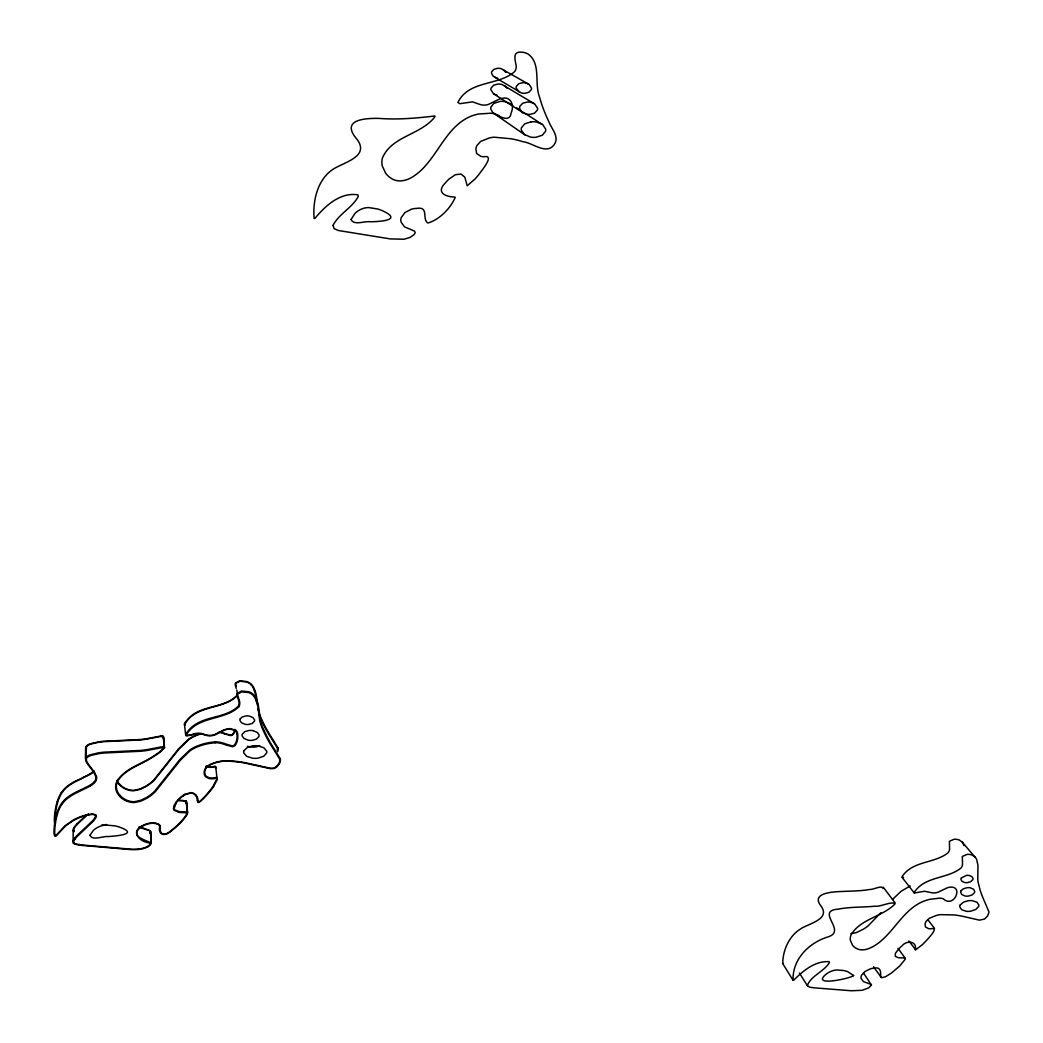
<?xml version="1.0" encoding="UTF-8"?>
<svg xmlns="http://www.w3.org/2000/svg" width="1043" height="1043" viewBox="0 0 1043 1043"><rect width="100%" height="100%" fill="white"/><g stroke="black" fill="none" stroke-linecap="round" stroke-linejoin="round"><path stroke-width="1.5" d="M85.63 759.408L85.735 747.362M117.989 780.555C126.268 768.326 141.705 764.571 153.49 756.657A93.779 85.187 -1.1 0 0 157.154 754.272A62.358 56.465 -2.7 0 0 160.661 751.69L164.455 747.701L163.099 736.032A5.124 4.615 -5.6 0 0 161.157 736.11M164.416 747.662L164.077 746.853M185.602 734.52L184.402 723.855M73.219 829.954L73.088 841.74M148.197 846.512L148.68 846.212A10.274 9.048 -6 0 0 150.062 845.143L151.287 843.252L150.518 831.245L149.71 832.979M141.626 826.499C128.106 836.655 146.216 839.85 151.3 843.161L150.322 830.723L139.254 826.656M86.36 747.531L86.452 749.122M86.386 758.952L86.478 760.556A11.343 10.143 -2.5 0 0 87.338 762.55A22.855 20.482 -2.9 0 0 88.355 764.18L94.665 772.511L96.464 776.67M164.403 747.987L163.555 736.919M85.761 758.352L85.787 760.49A12.047 10.782 -2.5 0 0 86.699 762.616A23.546 21.095 -2.9 0 0 87.755 764.297L93.596 771.911L95.773 776.566M184.989 723.998C195.888 704.651 223.176 709.892 237.061 695.89A9.27 8.474 -9 0 0 237.348 695.316M186.228 735.08C197.296 715.524 224.884 720.804 238.964 706.632M215.562 768.43L215.771 767.022L217.127 779.421M57.274 801.441L56.531 804.01A88.694 78.46 -5.8 0 0 54.432 817.399L54.353 820.202A28.096 24.771 -3 0 0 54.366 820.88A37.47 33.063 -3.4 0 0 54.432 821.884A9.922 8.735 -2.2 0 0 54.497 822.484L54.588 823.044A2.634 2.321 -1.9 0 0 54.692 823.435L54.744 823.657M56.948 812.979L56.205 815.574A89.737 79.177 -5.9 0 0 54.08 829.094L54.001 831.923A28.422 25.006 -3.2 0 0 54.014 832.601A37.913 33.363 -3.6 0 0 54.08 833.618A10.039 8.813 -2.4 0 0 54.145 834.231L54.236 834.791A2.673 2.347 -2.1 0 0 54.34 835.182L55.292 836.264M217.009 779.799L216.957 779.968A10.717 9.596 -8.5 0 1 216.814 780.347L214.024 785.705M216.266 780.19L213.463 785.627A69.946 62.828 -5.4 0 1 207.935 792.941L206.032 795.17A90.532 81.406 -4.3 0 1 202.564 798.821L200.804 800.463A17.444 15.567 -7.6 0 1 199.487 801.532A6.362 5.671 -8.1 0 1 198.991 801.832A1.943 1.734 -8.2 0 1 198.522 802.067M184.533 723.542L184.859 722.812A2.229 2.021 -6.5 0 0 185.159 722.486L185.263 722.343A10.704 9.687 -7.3 0 1 185.706 721.73L186.189 721.156A20.312 18.37 -7.8 0 1 186.866 720.4C199.187 704.403 223.241 709.044 236.474 695.837A8.592 7.836 -9 0 0 237.1 691.574A17.861 16.297 -8.4 0 0 236.774 690.088M185.419 802.276L185.667 801.22M185.68 734.311L186.058 733.477A2.255 2.034 -6.7 0 0 186.358 733.138L186.567 732.864A10.834 9.791 -7.5 0 1 186.919 732.382L187.414 731.795A20.56 18.552 -8 0 1 188.092 731.039C200.569 714.859 224.897 719.54 238.286 706.189A8.696 7.914 -9.2 0 0 238.925 701.874A18.083 16.453 -8.6 0 0 238.43 699.775L237.322 696.346A11.799 10.769 -10.3 0 1 237.1 695.368L237.035 694.847M149.671 831.701L149.723 830.828M117.364 780.503C125.655 768.13 141.222 764.323 153.112 756.358A93.166 84.626 -1.1 0 0 156.75 753.985M882.899 888.375C882.326 884.712 872.887 889.992 869.523 889.496C860.983 891.035 852.274 890.97 843.631 891.413C835.274 891.739 810.15 892.091 820.893 905.898C831.154 919.522 808.09 923.511 800.242 929.157C788.873 936.262 782.798 950.616 782.732 963.523L783.345 963.484M162.591 736.984L162.864 736.475A3.65 3.285 -5.6 0 0 161.235 736.58M176.397 802.536L174.129 808.468A3.377 2.999 -7.3 0 0 174.95 809.916L178.848 811.467A25.397 22.659 -7.4 0 0 183.555 811.767L186.736 811.962L187.584 813.045L186.319 801.167L182.408 800.385A25.097 22.451 -7.2 0 1 177.74 800.085M74.575 838.324L74.157 838.911A8.983 7.875 -3.3 0 0 73.153 840.893L73.114 841.284A2.881 2.529 -3.1 0 0 73.531 843.031M75.148 838.885L74.757 839.446A8.253 7.249 -3.4 0 0 73.831 841.245L73.805 841.584A2.19 1.917 -3.1 0 0 74.105 842.913M235.249 745.21L235.874 744.324A13.989 12.646 -9.1 0 0 236.957 741.769L237.178 741.117A23.324 21.082 -8.5 0 0 237.791 737.779L237.765 734.363A8.018 7.249 -9.4 0 0 235.314 729.748M163.06 737.675L163.464 736.997M880.905 912.677L868.493 925.519A40.025 32.972 -31.8 0 1 863.526 929.117L856.277 932.651L850.905 933.589M892.495 899.444L901.126 891.244L910.226 885.937M76.999 823.905L86.569 814.883M94.418 771.129L93.648 771.872A19.269 17.209 -1.7 0 1 91.419 773.515L89.802 774.493A64.64 58.017 0.3 0 1 87.025 775.979L76.074 780.829A81.563 71.68 -4.8 0 0 73.297 782.302L72.084 783.006A49.477 43.676 -3.7 0 0 70.585 783.906L67.925 785.757A30.821 27.261 -3 0 0 61.224 792.823M94 782.159L93.27 782.863A18.787 16.74 -1.9 0 1 91.093 784.466L89.502 785.431A64.731 57.965 0.1 0 1 86.712 786.917L75.983 792.159A82.514 72.319 -5 0 0 73.166 793.645L71.941 794.349A50.064 44.08 -3.9 0 0 70.429 795.274L67.73 797.139A31.186 27.509 -3.2 0 0 60.963 804.27A42.867 37.822 -3.7 0 0 56.987 812.992M55.84 835.521L56.244 835.117A22.803 20.039 -1.2 0 0 56.817 834.504L65.148 825.652L73.44 819.928A52.958 46.335 -4.4 0 1 86.217 814.935L92.345 813.97L95.747 814.752A2.125 1.877 -3.4 0 1 96.321 815.561A2.777 2.451 -3.4 0 1 96.321 816.786L94.222 820.137A43.024 38.056 -1.6 0 1 92.905 821.584L77.443 836.251A34.927 30.599 -4.5 0 0 75.135 838.885M88.512 813.749L77.521 824.061A34.51 30.312 -4.3 0 0 75.252 826.669L74.861 827.229A8.161 7.171 -3.1 0 0 73.962 829.016L73.923 829.341A2.164 1.903 -2.9 0 0 74.222 830.658M93.531 771.298L93.166 771.637A18.565 16.584 -1.7 0 1 91.015 773.228L89.437 774.18A63.949 57.404 0.3 0 1 86.686 775.653L82.449 777.726M276.369 766.761L273.618 768.222L270.463 768.261L244.284 762.498A139.553 121.888 -9.6 0 0 238.026 761.599L237.139 761.481A91.615 80.819 -9.7 0 0 227.504 760.751L225.066 760.803A35.671 31.838 -9.6 0 0 210.829 764.128L207.648 765.901M276.773 766.996L274.126 768.495L270.528 768.691L244.101 762.902A138.836 121.275 -9.6 0 0 237.869 762.003L236.996 761.898A90.91 80.207 -9.6 0 0 227.439 761.155L225.027 761.207M182.747 796.187L182.277 796.539A31.785 28.187 -8.6 0 0 176.41 802.549M208.052 766.162L211.077 764.467A34.98 31.212 -9.6 0 1 225.027 761.09M141.248 826.239C129.827 833.109 141.613 842.966 150.414 842.874M91.51 785.196L89.881 786.174M220.516 732.173L214.636 735.015A13.82 12.516 -8.1 0 1 206.032 735.354L201.925 734.103M220.894 731.964L222.407 731.143M184.728 794.388L190.895 792.654A7.001 6.232 -7.8 0 1 195.641 794.74M82.775 778.065L76.426 781.155A80.872 71.067 -4.8 0 0 73.662 782.615L72.462 783.306A48.786 43.063 -3.7 0 0 70.989 784.193L68.382 786.018A30.117 26.649 -3 0 0 61.837 792.915A41.668 36.857 -3.5 0 0 57.978 801.389L57.222 803.931A88.251 78.069 -5.8 0 0 55.136 817.204L55.057 818.859A39.908 35.214 -3.5 0 0 55.07 820.632A21.655 19.087 -2.7 0 0 55.188 822.184A9.126 8.031 -2.2 0 0 55.318 822.849L55.37 823.123M259.876 745.888L255.731 746.944A18.787 17.014 -10.8 0 1 250.516 746.957L247.413 746.293M191.534 734.885L193.633 734.363A30.912 27.77 -8 0 1 195.784 733.92A13.768 12.412 -7.7 0 1 201.938 734.05M190.713 734.663L190.048 734.82A35.306 32.111 -6.2 0 1 188.379 735.198L188.04 735.263A7.327 6.623 -6.8 0 1 186.684 735.406M55.475 836.277L55.553 836.251A3.298 2.894 -2 0 0 56.322 835.704L56.791 835.287A23.715 20.834 -1.1 0 0 57.378 834.648L65.644 825.86L73.792 820.241A52.254 45.723 -4.4 0 1 86.4 815.3L92.345 814.361L95.265 814.987A1.812 1.591 -3.4 0 1 95.617 816.434L93.661 819.55A42.489 37.587 -1.5 0 1 92.371 820.971L76.908 835.626A35.618 31.199 -4.5 0 0 74.561 838.324M140.075 848.859L138.406 849.067A52.515 46.622 -5.1 0 1 130.975 849.185L85.917 845.338M531.135 121.822L524.668 123.869L521.422 127.846A4.798 4.511 -70.8 0 0 521.291 129.971L524.121 134.325L530.248 136.998A21.329 20.013 -71.3 0 0 535.841 137.298L542.282 135.251L545.541 131.301A4.785 4.498 -69.9 0 0 545.672 129.176L542.868 124.821L523.377 112.227M161.13 736.032L160.935 736.045A20.821 18.709 -5.9 0 0 159.957 736.189L146.385 738.757A88.238 80.806 -2.2 0 1 139.814 739.552L103.661 741.247A91.601 80.859 -4.4 0 0 98.264 741.925L90.624 743.685A17.105 15.306 -2.5 0 0 88.785 744.441L87.899 744.924A5.45 4.876 -2 0 0 85.591 747.31M161.183 736.436L161 736.462A20.26 18.2 -5.9 0 0 160.048 736.593L146.476 739.161A88.929 81.432 -2.2 0 1 139.866 739.969L103.726 741.664A90.897 80.246 -4.4 0 0 98.368 742.342L90.871 744.063A16.427 14.693 -2.5 0 0 89.111 744.78L88.277 745.237A4.654 4.172 -2 0 0 86.191 747.479M162.134 747.675L161.952 747.701A20.508 18.383 -6.1 0 0 160.987 747.831L147.246 750.438A90.05 82.28 -2.5 0 1 140.557 751.26L103.974 753.007A92.006 81.015 -4.6 0 0 98.55 753.698L90.963 755.445A16.623 14.837 -2.7 0 0 89.177 756.175L88.329 756.631A4.707 4.211 -2.2 0 0 86.204 758.9M106.66 824.557L101.588 825.13M215.014 766.761L214.858 766.774A6.793 6.089 -8.9 0 0 214.18 766.879L212.524 767.166A11.786 10.599 -8.5 0 1 207.348 766.944L206.162 766.527M903.59 877.515L901.999 876.837C912.312 860.566 934.632 863.682 948.152 852.718A7.132 5.828 -34.9 0 0 949.599 849.132L949.391 841.297L954.11 839.25A13.207 10.782 -35 0 1 959.391 840.084L962.311 842.183L976.47 858.91L977.956 865.103L977.786 879.119A30.443 24.511 -35.4 0 0 978.099 882.143L980.016 889.679A147.519 117.09 -37.9 0 0 984.383 901.139L988.999 911.999L987.669 915.884L984.566 919.039L979.403 920.135L962.767 916.328A83.844 67 -31.8 0 0 959.56 915.702L958.348 915.493A124.339 98.902 -30.9 0 0 953.863 914.894L940.199 914.646A26.792 21.577 -32.9 0 0 936.249 915.493L929.287 918.309L926.093 921.386A8.566 6.923 -33.1 0 0 925.089 923.876L925.376 926.875L928.518 928.648A10.052 8.135 -33.1 0 0 930.917 928.765C939.926 926.614 927.944 938.713 925.988 941.008A100.024 82.384 -32.3 0 1 922.442 944.58L915.689 949.834L908.883 940.942M216.618 778.247L216.475 778.247A6.884 6.154 -9.1 0 0 215.771 778.352L214.102 778.652A11.929 10.704 -8.7 0 1 208.861 778.43M215.158 742.851L213.02 742.968A48.695 43.506 -9.1 0 0 198.157 746.579L197.296 746.84A33.193 29.752 -8.6 0 0 189.969 750.908L180.191 760.438L155.159 791.898A47.026 42.085 -3.8 0 1 146.998 798.195L140.974 801.115L134.743 802.497A15.423 13.728 -4.9 0 1 130.362 802.21L127.011 801.246M215.132 742.016L212.941 742.134A49.373 44.119 -9.1 0 0 197.87 745.797L196.997 746.058A33.884 30.364 -8.6 0 0 189.526 750.217L179.618 759.852L154.638 791.272A46.322 41.446 -3.8 0 1 146.607 797.465L140.701 800.32L134.69 801.663A14.719 13.103 -4.9 0 1 130.505 801.389L127.285 800.45A20.039 17.861 -4.9 0 1 119.554 794.909M230.646 728.809L235.105 729.957M230.555 729.24L234.662 730.269M85.265 845.286L82.632 845.091A69.725 61.993 -2.7 0 1 80.663 844.895L79.359 844.726M79.242 845.104L80.572 845.273A70.416 62.619 -2.7 0 0 82.553 845.469L130.91 849.602A53.206 47.235 -5.1 0 0 138.458 849.471L140.166 849.224A19.648 17.327 -5.7 0 0 148.223 846.564M253.175 730.674L257.36 732.473L259.055 735.067A3.572 3.233 -11 0 1 258.912 736.554L256.382 739.161L252.197 740.347A13.168 11.929 -10.7 0 1 247.999 740.139L243.814 738.353L242.093 735.758A3.572 3.233 -10.4 0 1 242.237 734.259L244.766 731.651L248.977 730.465A13.142 11.864 -10.6 0 1 253.175 730.674M498.137 115.356L499.18 115.604M902.078 877.372L914.281 893.004L924.554 891.257L931.712 892.73A12.125 9.869 -34 0 0 937.944 892.26L947.422 887.776A10.443 8.461 -34 0 1 949.547 887.241C964.214 885.077 953.954 909.092 943.185 898.701A20.469 16.571 -33.3 0 0 939.587 898.153L929.808 899.314A47.743 38.487 -32.7 0 0 924.32 900.969C904.816 908.375 895.585 929.026 880.109 941.738A40.625 33.298 -31.7 0 1 875.051 945.375C869.549 948.882 862.118 951.894 855.951 948.178A17.953 14.654 -31.5 0 1 852.509 945.219L850.332 940.225A13.077 10.665 -31.4 0 1 851.075 934.815C860.527 918.779 882.143 916.914 894.803 904.164C893.486 900.239 879.614 907.319 875.012 906.198C862.809 907.397 850.436 906.745 838.35 909.131C814.374 910.852 847.881 931.099 827.712 936.992C808.664 942.911 792.276 959.495 793.071 980.29L793.684 980.251C803.032 970.824 815.131 960.681 829.12 961.672L829.354 962.715C823.748 971.737 811.363 975.596 807.282 985.439L809.342 987.069L813.788 987.799L851.323 990.759L862.144 990.302L868.454 987.995L871.44 985.114L863.513 972.989M202.146 733.698L206.266 734.95A13.194 11.955 -8.2 0 0 214.845 734.494L222.107 730.804A16.088 14.524 -9.5 0 1 230.646 728.64M208.874 778.417L206.54 777.439A5.737 5.137 -8.6 0 1 204.35 774.532L204.128 772.863A9.596 8.605 -8.8 0 1 207.596 765.849M497.12 115.043L492.739 112.475L490.797 109.02A4.459 4.211 -74.3 0 1 490.901 107.038L493.913 103.335L499.936 101.432A19.713 18.605 -72.9 0 1 505.164 101.719L509.193 103.14M185.524 801.024L182.369 800.776A25.775 23.063 -7.2 0 1 178.001 800.529M224.48 733.425L230.738 735.185A3.312 2.986 -9.4 0 0 232.889 733.907L233.332 733.333A12.555 11.369 -8.9 0 0 234.466 730.713L234.688 730.087A22.346 20.247 -8.4 0 0 234.844 729.461M206.149 766.031L207.596 766.553A11.108 9.987 -8.5 0 0 212.459 766.761L214.089 766.475A7.497 6.727 -8.9 0 1 214.845 766.357M186.762 812.862L183.568 812.627A26.088 23.285 -7.4 0 1 178.718 812.314L174.22 810.307A4.055 3.598 -7.3 0 1 173.477 808.82L173.816 805.939L175.85 802.432A32.476 28.8 -8.6 0 1 181.86 796.304L182.342 795.926A20.521 18.239 -8.2 0 1 184.728 794.388M523.143 112.84L525.581 113.87A14.785 13.859 -72.9 0 0 530 114.378L534.511 113.165L537.354 110.128A4.003 3.755 -72 0 0 537.601 108.303L534.798 104.039L502.126 84.548A13.755 12.959 -74.9 0 0 497.967 84.053L493.743 85.187L491.097 88.042A3.742 3.533 -75.8 0 0 490.875 89.75L493.548 93.753L523.143 112.84L520.809 110.897L519.623 108.133A4.003 3.768 -72.6 0 1 519.857 106.295L522.712 103.244L527.223 102.045A14.693 13.807 -71.7 0 1 531.656 102.553L534.094 103.596M494.408 77.052L521.226 92.853A12.659 11.851 -74.5 0 0 525.007 93.296L528.866 92.266L531.291 89.672A3.429 3.207 -73.8 0 0 531.5 88.107L529.101 84.431L501.24 68.734A11.89 11.186 -76.2 0 0 497.654 68.303L494.017 69.281L491.735 71.745A3.246 3.051 -77 0 0 491.54 73.232L492.896 75.891L496.39 77.899A11.955 11.212 -77.1 0 0 497.824 78.212M528.501 84.053L526.415 83.166A12.594 11.812 -73.6 0 0 522.621 82.71L518.762 83.74L516.337 86.36A3.429 3.22 -74.4 0 0 516.129 87.925L519.14 91.967M541.995 124.195L536.754 122.122A21.147 19.895 -69.3 0 0 531.135 121.822M139.293 827.229L149.618 830.71M493.548 93.753L496.494 95.148A13.833 12.998 -76 0 0 497.315 95.356M504.408 85.526L507.25 88.342M503.221 69.581L505.855 72.462M512.739 105.382L510.079 103.661L511.605 104.874M516.728 107.95L520.718 110.506M494.265 113.674L524.994 134.938M975.44 857.32L972.48 855.208A13.403 10.886 -34.9 0 0 967.148 854.373L962.337 856.446L962.533 864.373A7.236 5.893 -34.8 0 1 961.059 867.998C947.318 879.106 924.698 875.99 914.203 892.469L914.281 893.004M185.693 735.524L185.876 735.68A1.851 1.669 -6.9 0 0 186.619 735.81A8.018 7.249 -6.8 0 0 188.131 735.667L188.483 735.615A35.997 32.737 -6.2 0 0 190.191 735.224L194.233 733.79A28.396 25.527 -7.9 0 1 195.693 733.503A14.472 13.037 -7.7 0 1 202.173 733.646M873.512 966.809L881.504 977.682L885.311 976.861L891.348 973.132L899.679 966.027L905.376 959.091L904.816 958.048L898.375 957.735L895.324 956.34L895.389 953.367L898.74 948.908A29.804 23.976 -32 0 1 901.817 946.066C906.302 940.147 917.162 940.682 915.376 949.691M871.4 984.54L863.408 981.606L861.075 978.425A6.388 5.163 -30.7 0 1 861.466 975.414L864.777 971.646L870.058 968.999A15.515 12.529 -30.7 0 1 874.217 968.165C881.139 966.483 880.8 972.532 880.605 977.017M195.667 794.727L197.062 796.656A10.821 9.635 -7.7 0 1 197.766 798.755L198.118 801.102M184.442 724.781L184.676 725.002A1.825 1.656 -6.7 0 0 185.146 725.12M927.918 919.835L934.58 928.439M883.317 887.28L895.233 903.055M150.505 842.966L149.579 844.96A9.57 8.435 -6 0 1 148.289 845.951L147.832 846.251A18.957 16.714 -5.7 0 1 140.075 848.806M898.023 948.335L905.35 958.4M198.379 802.002L198.392 802.028A3.455 3.077 -8.4 0 1 198.17 801.337L198.157 801.35M962.311 842.183L964.058 845.625M799.433 973.028L807.53 985.961M782.537 963.25L792.876 980.016M261.832 721.221L259.903 716.88A74.705 68.212 -15.7 0 1 259.212 715.146M215.862 767.1L215.353 766.422A1.708 1.538 -8.8 0 0 214.845 766.37M159.631 825.978C157.819 836.747 166.241 836.356 172.382 830.059A59.907 53.336 -4.9 0 0 175.237 827.777L178.118 825.182A76.765 68.46 -4.2 0 0 183.803 819.12L186.202 815.978A20.638 18.331 -6.8 0 0 186.827 814.974A11.225 9.961 -7.3 0 0 187.114 814.453A7.953 7.053 -7.4 0 0 187.349 813.944L186.358 801.311L187.571 812.81M236.239 688.38L235.509 686.098A11.656 10.665 -10.2 0 1 235.288 685.121L235.223 684.612A4.172 3.82 -9.7 0 1 235.366 683.217L239.538 680.844L246.761 681.548A12.32 11.264 -9.9 0 1 251.911 684.834A19.556 17.848 -9.5 0 1 255.131 691.326M277.151 747.701L271.48 738.457A158.966 145.538 -21.2 0 1 261.845 721.221M280.124 758.548L274.335 749.043A160.192 146.307 -21.3 0 1 264.635 731.73L262.68 727.375A74.913 68.225 -15.8 0 1 261.584 724.572L261.428 724.077A38.891 35.358 -13.6 0 1 260.098 718.536L258.886 708.823A64.953 58.93 -7.2 0 0 257.869 703.451L257.321 701.587M279.511 758.926L273.787 749.604A160.922 146.972 -21.3 0 1 264.035 732.199L262.08 727.818A75.631 68.877 -15.8 0 1 260.972 724.989L260.802 724.494A37.822 34.38 -13.5 0 1 259.551 719.487L258.234 709.123A64.275 58.304 -7.2 0 0 257.23 703.816L256.695 701.978M277.842 747.727L272.119 738.327A158.314 144.938 -21.2 0 1 262.523 721.156L260.581 716.841A74.027 67.586 -15.7 0 1 259.511 714.064L259.342 713.581A38.435 35.019 -13.4 0 1 258.116 708.705M255.287 691.3L255.809 693.139A64.184 58.369 -6.9 0 1 256.813 698.458L257.686 705.576M254.583 691.3L255.105 693.113A63.48 57.73 -6.9 0 1 256.096 698.367M236.305 686.294L236.135 685.733A10.978 10.039 -10.2 0 1 235.94 684.821L235.901 684.586A3.742 3.429 -9.7 0 1 235.979 683.204L239.877 681.235L246.461 681.939A11.629 10.626 -9.9 0 1 251.337 685.055M186.893 813.032L186.241 814.935A19.791 17.575 -6.8 0 1 185.628 815.9L183.281 818.99A76.087 67.86 -4.2 0 1 177.623 824.987L174.794 827.568A59.229 52.724 -4.9 0 1 171.978 829.824C165.615 836.017 158.901 836.134 160.283 825.965A4.302 3.794 -6.5 0 0 159.201 824.583A7.04 6.219 -6.4 0 0 156.411 823.383L155.928 823.214A17.835 15.723 -6.4 0 0 141.405 826.408M217.361 778.261L216.827 777.439A1.734 1.551 -9 0 0 216.383 777.413A7.588 6.793 -9.1 0 0 215.614 777.53L213.984 777.83A11.238 10.078 -8.7 0 1 209.056 777.622L206.931 776.722A5.046 4.524 -8.6 0 1 205.002 774.141L204.806 773.006A8.879 7.966 -8.8 0 1 208.013 766.123M55.018 835.326L54.953 835.039A9.244 8.109 -2.4 0 1 54.836 834.374A21.916 19.269 -2.9 0 1 54.705 832.809A40.39 35.553 -3.7 0 1 54.705 831.023L54.771 829.341A89.333 78.812 -6 0 1 56.909 815.939L57.626 813.371A42.189 37.209 -3.7 0 1 61.498 804.779M197.323 800.424L197.714 802.158A7.275 6.493 -8.4 0 0 198.17 802.393L198.626 802.432A2.738 2.438 -8.2 0 0 199.317 802.119L199.422 802.067A6.167 5.489 -8.1 0 0 199.865 801.78A18.122 16.166 -7.6 0 0 201.247 800.672L203.033 799.016A91.184 81.993 -4.3 0 0 206.527 795.327L207.518 794.218A75.344 67.704 -5.1 0 0 214.089 785.731M256.109 698.367L256.474 701.235M150.518 831.375L151.287 842.966M197.296 800.164L197.231 799.668A20.808 18.513 -7.2 0 0 197.166 799.251L197.049 798.586A9.139 8.135 -7.7 0 0 196.397 796.709L195.119 794.922A6.31 5.619 -7.8 0 0 190.83 793.006L185.054 794.701A19.83 17.614 -8.2 0 0 182.747 796.187M237.048 734.259L237.074 737.531A22.607 20.443 -8.5 0 1 236.474 740.778L236.279 741.404A12.699 11.473 -9.1 0 1 235.118 744.05L234.662 744.637A3.351 3.025 -9.6 0 1 232.485 745.967L226.135 744.141A27.939 25.084 -8.7 0 0 215.145 741.808M186.371 801.402L186.149 802.523A7.862 6.988 -7.2 0 1 185.915 803.032M163.451 736.853L164.416 747.922M85.604 748.405L85.643 758.926L85.774 749.474A11.903 10.678 -2.2 0 0 86.034 750.282M95.93 776.553A7.901 7.027 -2.4 0 1 94.013 782.172M85.617 758.3A5.515 4.928 -2.2 0 1 87.964 755.927L88.838 755.406A17.314 15.449 -2.7 0 1 90.702 754.65L98.433 752.863A92.684 81.602 -4.6 0 1 103.896 752.172L140.479 750.425A89.307 81.615 -2.5 0 0 147.128 749.604L160.857 746.997A21.069 18.878 -6.1 0 1 161.848 746.866L162.056 746.84A5.176 4.654 -5.8 0 1 164.038 746.788M119.528 794.922A15.71 13.989 -4.7 0 1 117.859 780.49M234.871 730.074A7.327 6.623 -9.4 0 1 236.983 734.272M222.368 731.091A15.384 13.885 -9.5 0 1 230.568 729.07M237.048 694.847A4.224 3.859 -9.9 0 1 237.178 693.452L241.402 691.04L248.703 691.744A12.477 11.369 -10.1 0 1 253.918 695.068A19.791 18.018 -9.7 0 1 257.165 701.626M280.306 758.509A9.283 8.357 -11.9 0 1 276.604 766.788M159.631 825.978A3.624 3.194 -6.5 0 0 158.719 824.817A6.349 5.606 -6.4 0 0 156.189 823.748M141.783 826.682A17.144 15.11 -6.4 0 1 155.759 823.514M79.242 844.817A11.056 9.713 -3.1 0 1 73.323 843.331M55.814 835.495A2.282 2.008 -2 0 1 55.331 835.899M61.563 804.805A30.495 26.896 -3.2 0 1 68.186 797.843L70.833 796.005A49.386 43.48 -3.9 0 1 72.319 795.092L73.531 794.401A81.862 71.745 -5 0 1 76.335 792.915L87.051 787.687A65.448 58.617 0.1 0 0 89.881 786.187M91.497 785.183A19.504 17.379 -1.9 0 0 93.779 783.528L94.535 782.771A8.605 7.653 -2.4 0 0 96.621 776.644M162.2 747.818A3.69 3.325 -5.8 0 1 163.751 747.622M163.386 748.47A12.086 10.886 -5.1 0 1 162.838 749.109A17.927 16.153 -4.9 0 1 161.9 750.008L161.769 750.139A27.248 24.576 -4.4 0 1 161.339 750.517L161.039 750.764A55.422 50.142 -3 0 1 156.737 753.972M117.233 780.451A16.414 14.615 -4.7 0 0 118.967 795.522A20.743 18.487 -4.9 0 0 127.011 801.233M215.171 742.642A27.261 24.471 -8.7 0 1 225.862 744.963L232.589 746.749A4.042 3.65 -9.6 0 0 235.236 745.197M239.003 706.659A9.387 8.553 -9.2 0 0 239.655 701.978A18.787 17.105 -8.7 0 0 239.134 699.788L238.026 696.372A11.108 10.143 -10.3 0 1 237.817 695.459L237.791 695.225A3.781 3.455 -9.9 0 1 237.869 693.83L241.82 691.835L248.482 692.539A11.773 10.73 -10.1 0 1 253.41 695.681A19.087 17.379 -9.7 0 1 256.539 702.017M279.68 758.9A8.605 7.731 -11.9 0 1 276.186 766.54M79.359 844.426A10.365 9.1 -3.1 0 1 73.936 843.174M57.3 801.454A42.372 37.47 -3.5 0 1 61.172 792.797M117.207 780.712A15.528 13.859 -4.5 0 0 119.111 783.619A19.804 17.692 -4.7 0 0 126.79 789.095L129.971 790.033A14.537 12.985 -4.7 0 0 134.104 790.307L140.049 788.977L145.864 786.148A45.775 41.055 -3.6 0 0 153.803 780.021L178.496 748.926L188.288 739.396A33.48 30.078 -8.4 0 1 195.667 735.289L196.501 734.95A48.799 43.715 -8.9 0 1 199.878 733.816M219.369 731.808A27.613 24.849 -8.6 0 1 224.467 733.451M278.025 747.701A9.178 8.279 -11.8 0 1 277.699 751.586M73.962 831.793A10.925 9.622 -2.9 0 1 73.453 831.532M73.649 831.232A2.855 2.503 -2.9 0 1 73.258 829.498L73.323 829.12A8.879 7.796 -3.1 0 1 74.288 827.164L74.692 826.577A35.214 30.912 -4.3 0 1 77.013 823.905M118.55 783.775A16.206 14.485 -4.5 0 1 117.246 781.989M118.576 783.762A20.482 18.305 -4.7 0 0 126.49 789.434L129.801 790.425A15.241 13.598 -4.6 0 0 134.13 790.698L140.283 789.329L146.229 786.435A46.453 41.668 -3.6 0 0 154.286 780.216L179.018 749.096L188.692 739.683A32.789 29.465 -8.4 0 1 195.915 735.654L196.736 735.328A48.108 43.102 -8.9 0 1 201.742 733.685M219.747 732.342A26.922 24.237 -8.6 0 1 224.141 733.816L230.79 735.589A3.989 3.611 -9.4 0 0 233.397 734.063L234.023 733.19A13.82 12.516 -8.9 0 0 235.105 730.661M251.389 685.016A18.852 17.209 -9.5 0 1 254.427 691.326M277.321 747.662A8.5 7.666 -11.8 0 1 277.242 750.399M333.095 225.288L334.086 228.639L338.545 230.542L390.225 238.899L404.006 239.238L410.147 237.4L414.214 234.532L415.218 232.615L414.501 231.09L404.475 226.826L401.06 222.029A7.901 7.653 -67.5 0 1 401.164 217.713L404.906 212.576L411.333 209.252A19.165 18.565 -65.6 0 1 416.535 208.431C429.586 206.097 421.541 219.63 428.008 223.033C439.833 219.356 450.25 208.561 455.204 197.492L454.904 196.997C445.791 197.049 435.426 192.564 445.4 182.89A36.987 35.384 -65.6 0 1 448.985 179.083L455.374 174.716L460.941 174.064L464.813 177.154L467.212 185.797L475.165 178.848A126.607 121.105 -84.9 0 0 479.259 174.012C481.605 170.504 495.295 154.547 483.991 156.75A12.607 11.968 -71.8 0 1 480.888 156.372L476.651 153.504L475.895 149.136A10.717 10.182 -71.2 0 1 476.847 145.629L480.549 141.457L489.102 138.041A33.428 31.746 -68.5 0 1 494.056 137.181L511.578 138.823A152.682 146.229 -54.3 0 1 517.38 140.127L518.958 140.531A103.583 98.889 -60.6 0 1 523.13 141.744C532.634 142.748 546.363 155.316 554.159 144.703C559.7 136.894 551.617 128.928 548.866 121.783A188.066 169.657 -69.8 0 1 541.852 104.743L538.449 93.622A38.526 35.775 -71.9 0 1 537.666 89.19C535.972 77.325 539.205 61.628 527.849 53.884A17.014 15.919 -75.6 0 0 520.887 52.15C511.891 51.446 515.477 61.094 516.259 66.27A9.191 8.605 -76.5 0 1 514.825 71.406C498.802 86.087 468.776 79.894 457.864 102.527L460.028 103.674L472.492 101.862L480.354 104.587A15.332 14.459 -76.4 0 0 488.293 104.496L499.858 98.863A13.155 12.412 -73.5 0 1 502.517 98.29C511.096 96.204 514.486 106.021 511.213 112.657C510.001 122.579 501.018 117.155 495.829 114.339A25.671 24.341 -72.2 0 0 491.149 113.205L478.776 113.974A59.568 56.661 -68.7 0 0 471.944 115.838C447.251 125.343 438.934 153.764 420.59 170.778A51.029 49.112 -81.7 0 1 414.592 175.576C407.787 180.582 397.813 183.451 390.486 177.845A22.451 21.642 -77.1 0 1 385.662 173.242L382.207 165.798A16.336 15.762 -77.3 0 1 382.429 158.028C391.62 135.916 421.385 134.847 434.983 116.66L434.788 115.982C416.587 118.172 397.904 119.828 379.339 118.42C363.877 118.028 339.849 119.932 357.423 139.84C369.822 157.167 342.469 162.578 332.274 169.787C317.241 180.322 312.626 201.26 314.126 218.443L314.921 218.443C325.247 205.797 340.422 191.951 357.853 194.858L358.31 196.397C352.273 207.831 339.001 213.737 333.095 225.288M853.643 975.544C851.909 978.06 811.076 987.226 825.534 974.67A17.275 14.015 -29.9 0 1 830.319 971.646L831.48 971.163A16.127 13.09 -29.9 0 1 836.603 969.964L843.722 970.525A35.775 28.969 -29.5 0 1 847.698 971.659L853.643 975.544M351.048 219.525C354.033 225.849 364.555 220.842 370.148 221.742C378.244 221.729 403.511 220.529 383.042 211.025A44.002 43.141 -64.1 0 0 377.788 209.017L368.596 207.557A19.908 19.465 -69.9 0 0 362.169 208.796L360.761 209.395A21.316 20.847 -69.5 0 0 355.024 213.32L351.048 219.525M89.985 835.169C92.345 841.258 102.97 835.821 108.094 836.577C115.095 836.017 139.801 834.465 119.802 827.216A41.081 35.944 -4.6 0 0 114.73 825.821L105.969 825.052A18.513 16.271 -4.4 0 0 99.945 826.356L98.629 826.903A19.817 17.418 -4.5 0 0 93.388 830.384L89.985 835.169M244.01 750.608L243.801 751.195A4.289 3.859 -10.6 0 0 243.788 752.916L246.669 756.318L252.562 758.209A19.009 17.17 -11 0 0 257.83 758.196L263.801 756.227L266.669 752.877A4.276 3.846 -11.4 0 0 266.695 751.143L263.84 747.74L257.947 745.849A18.93 17.014 -11 0 0 252.654 745.862L247.517 747.349L244.01 750.608M240.294 718.77L240.099 719.201A3.064 2.79 -10.1 0 0 239.981 720.491L241.454 722.721L245.053 724.272A11.304 10.274 -10.4 0 0 248.651 724.455L252.25 723.438L254.427 721.195A3.064 2.777 -10.7 0 0 254.544 719.918L253.084 717.675L249.486 716.124A11.277 10.221 -10.4 0 0 245.887 715.941L242.276 716.958L240.294 718.77M960.251 904.92L960.016 905.415A3.781 3.051 -34 0 0 959.769 906.889L961.685 909.744L966.287 911.282A16.818 13.572 -34.3 0 0 970.642 911.204L975.818 909.457L978.621 906.563A3.781 3.051 -34.2 0 0 978.869 905.102L976.965 902.234L972.376 900.696A16.74 13.468 -33.9 0 0 968.008 900.761L963.576 902.104L960.251 904.92M961.437 877.893L961.229 878.258A2.712 2.203 -34.6 0 0 960.955 879.353L961.868 881.231L964.619 882.508A10 8.096 -34.8 0 0 967.565 882.613L970.655 881.7L972.741 879.77A2.712 2.19 -34.7 0 0 973.015 878.688L972.102 876.798L969.351 875.52A9.974 8.07 -34.5 0 0 966.418 875.416L961.437 877.893M961.229 890.605L960.981 891.035A3.168 2.555 -34.3 0 0 960.668 892.3L961.724 894.49L964.931 895.963A11.656 9.426 -34.5 0 0 968.36 896.08L971.972 895.024L974.397 892.782A3.155 2.555 -34.4 0 0 974.723 891.504L973.667 889.327L970.459 887.841A11.616 9.374 -34.2 0 0 967.03 887.71L963.406 888.779L961.229 890.605"/></g></svg>
